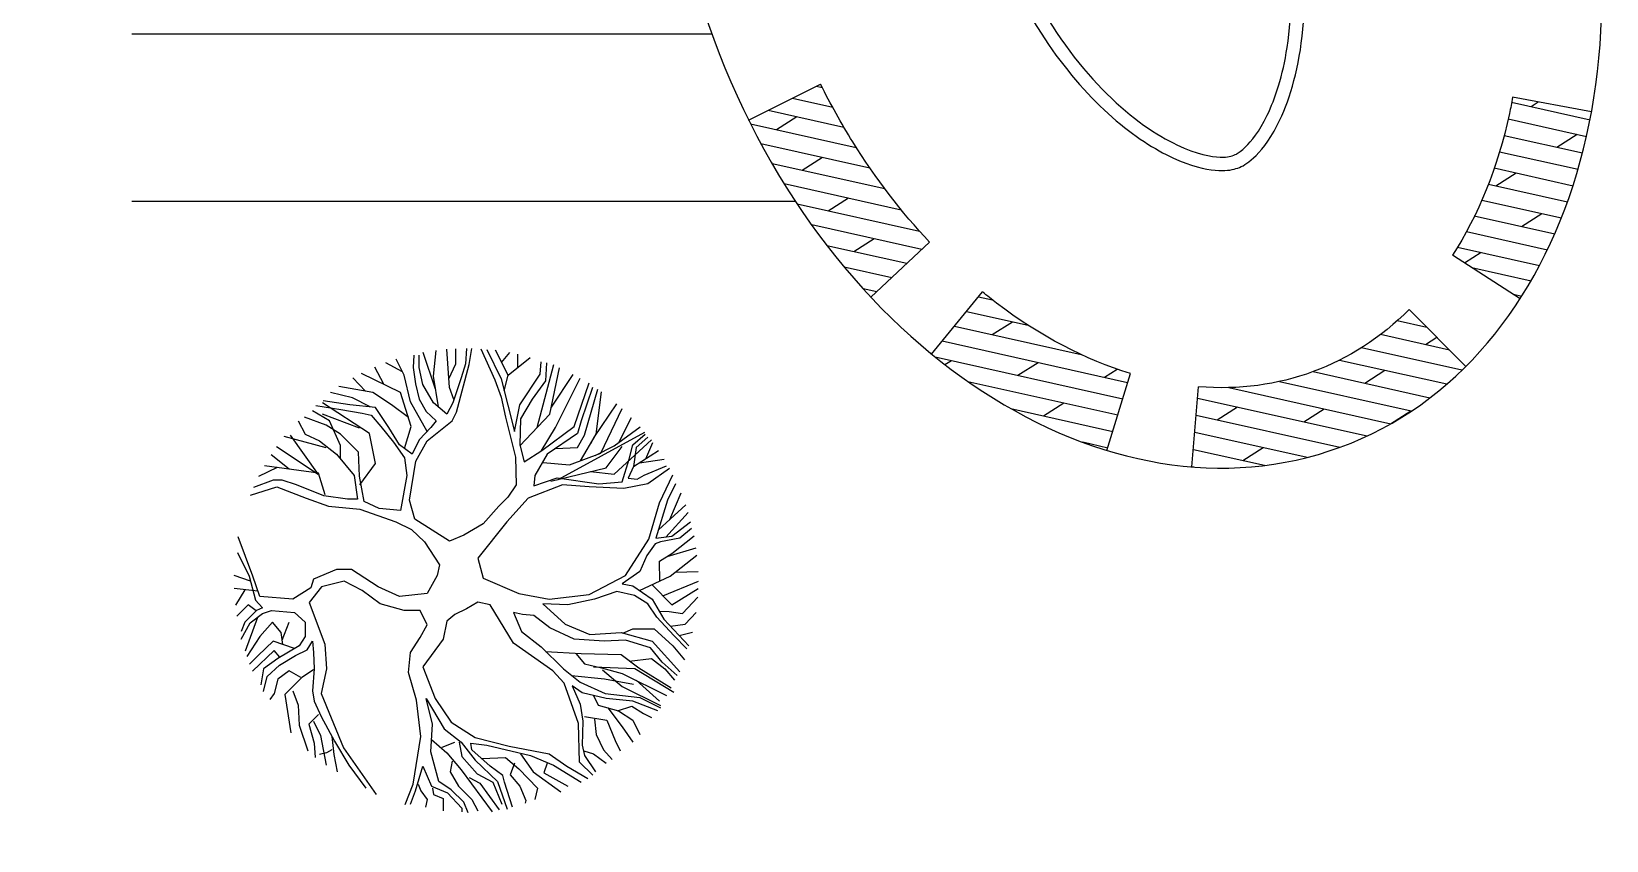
# Model space of a CAD drawing. Extents: x -93062 to 326984, y -142534 to 91021.
# Drawn here: x -56824.9 to -56384.1, y 83567.3 to 83793.7 of the extents above; entities that cross this region are included whole.
import ezdxf
from ezdxf.enums import TextEntityAlignment as Align

# ---------------------------------------------------------------- set-up
doc = ezdxf.new("R2010")
doc.units = 0
doc.header["$LTSCALE"] = 1000
doc.header["$MEASUREMENT"] = 0
doc.layers.get('0').update_dxf_attribs({"color": 8})
doc.styles.add('COMPLEX', font='COMPLEX')
doc.styles.add('hz', font='GEDITXT', dxfattribs={"width": 0.8, "bigfont": 'DXT'})
doc.styles.add('SIMPLEX', font='GEDITXT', dxfattribs={"height": 0.2, "bigfont": 'DXT'})
doc.styles.get("Standard").update_dxf_attribs({"font": 'gbenor.shx', "bigfont": 'gbcbig.shx'})

# ---------------------------------------------------------------- blocks, each defined once
blk = doc.blocks.new('A$C672165B9')
at = {"color": 251}
for p, q in [((3804.1, 18294.6), (4239.9, 18294.6)), ((4267.5, 18229.8), (4321.6, 18256.7)), ((4318.6, 18255.2), (4322.9, 18254.3)), ((4300.4, 18246.2), (4330.7, 18239.4)), ((4840.9, 18243.2), (4899.8, 18230)), ((4901, 18236.1), (4841.6, 18246.9)), ((4855.5, 18240), (4860.9, 18243.4)), ((4282.2, 18237.2), (4339.1, 18224.4)), ((4288.5, 18222.7), (4303.7, 18232.4)), ((4838.3, 18230.7), (4897.2, 18217.5)), ((4269, 18227), (4348.4, 18209.3)), ((4835.2, 18218.3), (4894.2, 18205.1)), ((4874.9, 18209.4), (4890.1, 18219.1)), ((4276.7, 18212.2), (4358.7, 18193.9)), ((4831.8, 18206), (4890.8, 18192.8)), ((4285.3, 18197.2), (4369.8, 18178.3)), ((4307.8, 18192.2), (4323.1, 18201.8)), ((4827.8, 18193.8), (4887.1, 18180.5)), ((4294.1, 18182.1), (4382.2, 18162.4)), ((4823.4, 18181.6), (4882.9, 18168.3)), ((4829.1, 18180.4), (4844.3, 18190.1)), ((3804.1, 18168.8), (4302.7, 18168.8)), ((4327.2, 18161.6), (4342.5, 18171.3)), ((4818.5, 18169.6), (4878.3, 18156.3)), ((4304.1, 18166.8), (4396, 18146.2)), ((4812.8, 18157.8), (4873.3, 18144.3)), ((4848.4, 18149.9), (4863.7, 18159.5)), ((4314.9, 18151.3), (4397.8, 18132.7)), ((4807, 18146), (4867.9, 18132.4)), ((4326.4, 18135.6), (4386.5, 18122.2)), ((4346.6, 18131.1), (4361.8, 18140.8)), ((4359.4, 18096.7), (4403.5, 18138.1)), ((4800.2, 18134.4), (4861.9, 18120.6)), ((4847.3, 18095.5), (4796.5, 18128.2)), ((4805.4, 18122.5), (4817.9, 18130.5)), ((4339.4, 18119.6), (4375.2, 18111.6)), ((4811, 18118.9), (4855.5, 18109)), ((4353.6, 18103.3), (4363.9, 18101)), ((4404.9, 18054), (4443.2, 18100.7)), ((4440.3, 18097), (4450.9, 18094.7)), ((4842.2, 18098.9), (4848.5, 18097.4)), ((4431.2, 18086), (4477.6, 18075.6)), ((4806.5, 18044.7), (4763.9, 18087.5)), ((4422.1, 18074.9), (4517.5, 18053.6)), ((4450.5, 18068.6), (4465.7, 18078.3)), ((4754.9, 18079.1), (4777.3, 18074.1)), ((4413, 18063.8), (4552.3, 18032.7)), ((4742.4, 18068.8), (4794.1, 18057.2)), ((4776.2, 18061.2), (4784.7, 18066.6)), ((4008.6, 18038.2), (4002.6, 18050.1)), ((4015.9, 18053.2), (4015.3, 18043.9)), ((4019.9, 18043.9), (4019.9, 18053.2)), ((4032.2, 18027.5), (4023, 18055.2)), ((4030.6, 18037.4), (4032.6, 18056.7)), ((4042.7, 18028.8), (4040.7, 18057.6)), ((4047.4, 18046.7), (4047.4, 18058)), ((4055.4, 18058.2), (4054.7, 18046.7)), ((4057.4, 18046), (4059.4, 18058.2)), ((4066.2, 18057.9), (4076.8, 18034.6)), ((4070.8, 18057.5), (4081.5, 18035.3)), ((4086.8, 18038.2), (4077.3, 18056.8)), ((4081.9, 18047.7), (4088, 18055.1)), ((4086.8, 18038.2), (4103.4, 18051.4)), ((4094.1, 18044), (4094, 18053.9)), ((4407.6, 18052), (4548.6, 18020.4)), ((4728.1, 18058.9), (4803.6, 18042)), ((4005.9, 18025.2), (3976.5, 18039.4)), ((3993.3, 18031.3), (3986.7, 18044.2)), ((4007.3, 18040.7), (3994.9, 18047.4)), ((4013.3, 18018.1), (4008.6, 18038.2)), ((4015.3, 18043.9), (4017.3, 18031.7)), ((4022.6, 18031), (4019.9, 18043.9)), ((4042.2, 18035.3), (4047.4, 18046.7)), ((4048, 18010.2), (4057.4, 18046)), ((4054.7, 18046.7), (4051.4, 18036)), ((4083.7, 18026.4), (4086.8, 18038.2)), ((4095.5, 18015.9), (4110.9, 18038.9)), ((4108.7, 17998.7), (4121.2, 18046)), ((4110.9, 18038.9), (4111.6, 18048.2)), ((4115.6, 18047.5), (4114.9, 18033.8)), ((4118.2, 18008.8), (4125.4, 18043.5)), ((4119.3, 18014), (4135.6, 18038.6)), ((4415, 18046.1), (4419.9, 18049.2)), ((4469.8, 18038.1), (4485.1, 18047.7)), ((4535, 18036.6), (4544.5, 18042.6)), ((4536.8, 17981.6), (4554.4, 18039.4)), ((4691.7, 18040.8), (4779.5, 18021.2)), ((4711.5, 18049.5), (4792.1, 18031.5)), ((4730.5, 18032.2), (4745.7, 18041.9)), ((3985.2, 18025.2), (3959.6, 18029.6)), ((3979.7, 18026.2), (3970.1, 18036)), ((4017.3, 18031.7), (4019.9, 18020.2)), ((4030.6, 18017.4), (4022.6, 18031)), ((4034.4, 18014.2), (4030.6, 18037.4)), ((4046.1, 18019.8), (4042.7, 18028.8)), ((4051.4, 18036), (4045.3, 18017.4)), ((4076.8, 18034.6), (4081.5, 18021.7)), ((4081.5, 18035.3), (4091.5, 17995.9)), ((4114.9, 18033.8), (4104.9, 18020.2)), ((4122.3, 17998.7), (4140.9, 18035.8)), ((4136.3, 17999.5), (4147.7, 18032.4)), ((4150.3, 18028.8), (4141.6, 18003.8)), ((4144.3, 17993), (4154.2, 18027.5)), ((4432.2, 18033.4), (4544.9, 18008.2)), ((4600.7, 17969.2), (4605.6, 18029.4)), ((4628.3, 18028.8), (4750.1, 18001.6)), ((4666.4, 18033.4), (4765.3, 18011.3)), ((3942.4, 18015.2), (3961.1, 18012.4)), ((3982.5, 17994.4), (3947.4, 18017.3)), ((3967.8, 18015.9), (3947.7, 18018.8)), ((3969.8, 18021), (3953.2, 18025.2)), ((3987.2, 18013.8), (3967.8, 18015.9)), ((3983.2, 18014.2), (3969.8, 18021)), ((3999.2, 18015.9), (3985.2, 18025.2)), ((4011.8, 18006.2), (3999.2, 18015.9)), ((4013.9, 17999.5), (4005.9, 18025.2)), ((4026, 17995.9), (4013.3, 18018.1)), ((4019.9, 18020.2), (4025.3, 18010.9)), ((4040.7, 18008.8), (4030.6, 18017.4)), ((4045.3, 18017.4), (4040.7, 18008.8)), ((4081.5, 18021.7), (4084.8, 18006.6)), ((4091.5, 17995.9), (4095.5, 18015.9)), ((4104.9, 18020.2), (4096.2, 18005.2)), ((4151.3, 17990.9), (4168.4, 18016.6)), ((4153, 17993.7), (4156.9, 18025.6)), ((4489.2, 18007.5), (4504.5, 18017.2)), ((4604.9, 18020.9), (4732.3, 17992.5)), ((4619.5, 18004.6), (4634.8, 18014.3)), ((3929, 18003.8), (3934.3, 17993.7)), ((3950, 18000.5), (3933.7, 18006.6)), ((3952.5, 18003.9), (3939.8, 18011.4)), ((3975, 17998.3), (3947.4, 18008.9)), ((3960.9, 17985.3), (3952.5, 18003.9)), ((3961.1, 18012.4), (3977.1, 18009.5)), ((3977.1, 18009.5), (3983.8, 18008.1)), ((3983.8, 18008.1), (3991.2, 17999.5)), ((3997.2, 17998.7), (3987.2, 18013.8)), ((4025.3, 18010.9), (4032.6, 18003.8)), ((4026, 17988.7), (4044.7, 18003.8)), ((4032.6, 18003.8), (4028.6, 17998.7)), ((4044.7, 18003.8), (4048, 18010.2)), ((4084.8, 18006.6), (4092.2, 17976.5)), ((4096.2, 18005.2), (4095.5, 17985.8)), ((4095.7, 17985), (4118.2, 18008.8)), ((4141.6, 18003.8), (4139, 17994.4)), ((4156.4, 17979.4), (4172.4, 18013.1)), ((4170.3, 17988), (4179.5, 18006.3)), ((4464.5, 18013), (4541.1, 17995.9)), ((4603.9, 18008.1), (4711.9, 17983.9)), ((4684.7, 18003.1), (4699.9, 18012.8)), ((4749.8, 18001.6), (4765.1, 18011.3)), ((3950, 17983.6), (3918.4, 17991.9)), ((3923, 17992.9), (3944.1, 17963.4)), ((3934.3, 17993.7), (3945, 17988.7)), ((3960.9, 17993.7), (3950, 18000.5)), ((3974.4, 17980.3), (3960.9, 17993.7)), ((3987.1, 17971.8), (3982.5, 17994.4)), ((3991.2, 17999.5), (4000.6, 17987.8)), ((4005.2, 17985.8), (3997.2, 17998.7)), ((4008.8, 17983.1), (4013.9, 17999.5)), ((4028.6, 17998.7), (4019.9, 17989.4)), ((4111.6, 17981.1), (4122.3, 17998.7)), ((4112.2, 17981.5), (4136.3, 17999.5)), ((4139, 17994.4), (4116.2, 17978.7)), ((4124.3, 17959.8), (4189.5, 17995.4)), ((4139, 17983.7), (4144.3, 17993)), ((4141.2, 17973.8), (4153, 17993.7)), ((4148.9, 17986.7), (4151.3, 17990.9)), ((4166.4, 17985.1), (4185.9, 17999.4)), ((4180.4, 17985.8), (4189.8, 17993.7)), ((4191.8, 17991.6), (4183.1, 17983.7)), ((4602.8, 17995.2), (4687.2, 17976.4)), ((3944.1, 17963.4), (3912.7, 17984.3)), ((3945, 17988.7), (3957.7, 17978.7)), ((3957.7, 17978.7), (3971.1, 17962.6)), ((3960.9, 17975.2), (3960.9, 17985.3)), ((3975.1, 17962.2), (3974.4, 17980.3)), ((4000.6, 17987.8), (4009, 17976)), ((4014.6, 17978.7), (4005.2, 17985.8)), ((4019.9, 17989.4), (4014.6, 17978.7)), ((4017.4, 17973.5), (4026, 17988.7)), ((4095.5, 17985.8), (4098.9, 17973)), ((4098.9, 17973), (4112.2, 17981.5)), ((4116.2, 17978.7), (4106.8, 17962.6)), ((4122.4, 17983), (4139, 17983.7)), ((4133, 17970.8), (4156.4, 17979.4)), ((4152.1, 17977.8), (4166.4, 17985.1)), ((4160.4, 17968.6), (4172.4, 17984.4)), ((4166.4, 17963.6), (4194.6, 17989.5)), ((4177.8, 17975.1), (4180.4, 17985.8)), ((4183.1, 17983.7), (4181.1, 17969.4)), ((4181.1, 17969.4), (4199.8, 17981.5)), ((4190.2, 17975.3), (4195.5, 17987.6)), ((4518.6, 17987.9), (4537.4, 17983.6)), ((4523, 17986.2), (4523.8, 17986.7)), ((4601.8, 17982.3), (4655.2, 17970.4)), ((4638.9, 17974.1), (4654.1, 17983.8)), ((3913.2, 17968.7), (3899.3, 17961.9)), ((3944.4, 17964.4), (3903.7, 17970.1)), ((3922.3, 17967.4), (3908.7, 17978.3)), ((3975.4, 17955.8), (3987.1, 17971.8)), ((4009, 17976), (4010.7, 17962.6)), ((4012.6, 17944.3), (4017.4, 17973.5)), ((4092.2, 17976.5), (4092.8, 17955.7)), ((4113, 17972.5), (4133, 17970.8)), ((4118.9, 17958.5), (4160.4, 17968.6)), ((4172.4, 17957.9), (4177.8, 17975.1)), ((4181.1, 17969.4), (4177.1, 17960.8)), ((4185.5, 17972.2), (4204.1, 17974.9)), ((4189.1, 17962.9), (4205.8, 17970.1)), ((4208.1, 17968), (4191.8, 17956.5)), ((4600.8, 17969.5), (4602.1, 17969.2)), ((3910.3, 17959.3), (3895.5, 17953.6)), ((3916.9, 17959.3), (3910.3, 17959.3)), ((3927.7, 17955.7), (3916.9, 17959.3)), ((3948.3, 17947.4), (3927.7, 17955.7)), ((3949.4, 17948.1), (3944.4, 17964.4)), ((3971.1, 17962.6), (3973.6, 17944.9)), ((3978.6, 17943.2), (3975.1, 17962.2)), ((4010.7, 17962.6), (4005.9, 17936.4)), ((4092.8, 17955.7), (4086.6, 17946.5)), ((4127.6, 17955.7), (4101.8, 17945.7)), ((4106.8, 17962.6), (4106, 17955)), ((4106, 17955), (4123.7, 17960.9)), ((4123.7, 17960.9), (4155, 17956.5)), ((4147.7, 17954.3), (4127.6, 17955.7)), ((4148.7, 17965.8), (4166.4, 17963.6)), ((4155, 17956.5), (4172.4, 17957.9)), ((4191.8, 17956.5), (4173.8, 17952.9)), ((4177.1, 17960.8), (4183.8, 17960)), ((4183.8, 17960), (4189.1, 17962.9)), ((4200.5, 17942.1), (4210.6, 17963.3)), ((4212.5, 17956.5), (4206.5, 17944.3)), ((3893.1, 17948), (3912.9, 17954.3)), ((3912.9, 17954.3), (3935, 17945.7)), ((3935, 17945.7), (3951.7, 17939.8)), ((3966, 17944.9), (3948.3, 17947.4)), ((3973.6, 17944.9), (3966, 17944.9)), ((3989.8, 17937.8), (3978.6, 17943.2)), ((4016.6, 17929.9), (4012.6, 17944.3)), ((4086.6, 17946.5), (4079.9, 17939.8)), ((4101.8, 17945.7), (4085.8, 17928)), ((4173.8, 17952.9), (4147.7, 17954.3)), ((4206.5, 17944.3), (4197.8, 17915.6)), ((4208.2, 17929.6), (4216.9, 17949.6)), ((3951.7, 17939.8), (3975.3, 17937.3)), ((3975.3, 17937.3), (4002.3, 17928)), ((4005.9, 17936.4), (3989.8, 17937.8)), ((4079.9, 17939.8), (4068.1, 17926.4)), ((4192.5, 17914.9), (4200.5, 17942.1)), ((4205.3, 17916.5), (4222.1, 17934.8)), ((4208.5, 17929.9), (4220.3, 17940.6)), ((4002.3, 17928), (4014.1, 17922.1)), ((4014.1, 17922.1), (4024, 17912.8)), ((4042.7, 17913.5), (4016.6, 17929.9)), ((4068.1, 17926.4), (4053.4, 17917.8)), ((4085.8, 17928), (4064.1, 17900.6)), ((4199.7, 17922), (4208.5, 17929.9)), ((4209.9, 17917.1), (4223.9, 17927.8)), ((4224.6, 17922.8), (4215.9, 17915.6)), ((3894.9, 17887), (3884, 17916.6)), ((4024, 17912.8), (4035.3, 17895.6)), ((4053.4, 17917.8), (4042.7, 17913.5)), ((4175.1, 17887.7), (4192.5, 17914.9)), ((4197.2, 17911.3), (4191.1, 17902.7)), ((4201.2, 17912.8), (4197.2, 17911.3)), ((4197.8, 17915.6), (4209.9, 17917.1)), ((4215.9, 17915.6), (4201.2, 17912.8)), ((4206.2, 17901.9), (4228, 17908.4)), ((4209.9, 17904.2), (4226.5, 17917.4)), ((3883.5, 17904.9), (3892.2, 17887)), ((4064.1, 17900.6), (4068.1, 17885.5)), ((4191.1, 17902.7), (4185.8, 17890.5)), ((4200.5, 17898.4), (4209.9, 17904.2)), ((4200.8, 17883.4), (4200.5, 17898.4)), ((4208.5, 17887), (4228.7, 17902.8)), ((3893.2, 17883.3), (3880.9, 17887.7)), ((3892.2, 17887), (3896.9, 17869.1)), ((3900.2, 17871.9), (3894.9, 17887)), ((3940.4, 17884.8), (3938.4, 17878.4)), ((3957.7, 17892), (3940.4, 17884.8)), ((3969.1, 17892), (3957.7, 17892)), ((3989.2, 17879.1), (3969.1, 17892)), ((4033.5, 17887.5), (4026, 17874.1)), ((4035.3, 17895.6), (4033.5, 17887.5)), ((4068.1, 17885.5), (4094.8, 17874.1)), ((4147.7, 17873.3), (4175.1, 17887.7)), ((4185.8, 17890.5), (4172.4, 17881.2)), ((4185.4, 17876.4), (4208.5, 17887)), ((4212.5, 17890.1), (4229.7, 17890.5)), ((3898.8, 17875.9), (3881, 17877.7)), ((3888.9, 17876.9), (3881.8, 17865.4)), ((3938.4, 17878.4), (3925, 17869.8)), ((3946.6, 17879.1), (3937.3, 17867.3)), ((3963.5, 17883.3), (3946.6, 17879.1)), ((3977.1, 17876.2), (3963.5, 17883.3)), ((3990.5, 17866.2), (3977.1, 17876.2)), ((4005.2, 17871.9), (3989.2, 17879.1)), ((4026, 17874.1), (4005.2, 17871.9)), ((4026, 17874.1), (4026, 17874.1)), ((4094.8, 17874.1), (4117.6, 17869.8)), ((4117.6, 17869.8), (4147.7, 17873.3)), ((4168.4, 17875.5), (4151.7, 17869.8)), ((4181.8, 17872.6), (4168.4, 17875.5)), ((4172.4, 17881.2), (4180.4, 17879.8)), ((4180.4, 17879.8), (4195.1, 17869.8)), ((4191.8, 17866.2), (4181.8, 17872.6)), ((4194.7, 17880.7), (4209.9, 17865.5)), ((4203, 17872.4), (4229.8, 17883.4)), ((4209.9, 17865.5), (4229.7, 17877.7)), ((3891.5, 17865.5), (3882.9, 17857.1)), ((3897.6, 17861.2), (3888.9, 17852.6)), ((3897.5, 17861.1), (3891.5, 17865.5)), ((3896.9, 17869.1), (3902.2, 17863.3)), ((3902.2, 17863.3), (3897.6, 17861.2)), ((3925, 17869.8), (3900.2, 17871.9)), ((3902.2, 17859), (3908.9, 17861.2)), ((3908.9, 17861.2), (3926.3, 17859.7)), ((3937.3, 17867.3), (3949.1, 17836.1)), ((4008.6, 17861.2), (3990.5, 17866.2)), ((4020.6, 17861.2), (4008.6, 17861.2)), ((4026, 17850.4), (4020.6, 17861.2)), ((4055.4, 17862.6), (4046.7, 17858.3)), ((4064.1, 17867.6), (4055.4, 17862.6)), ((4073.4, 17865.5), (4064.1, 17867.6)), ((4090.8, 17836.8), (4073.4, 17865.5)), ((4131.6, 17865.5), (4112.9, 17866.2)), ((4112.9, 17866.2), (4129.6, 17851.1)), ((4151.7, 17869.8), (4131.6, 17865.5)), ((4198.5, 17856.2), (4191.8, 17866.2)), ((4195.1, 17869.8), (4203.8, 17854.7)), ((4200.4, 17860.7), (4207.9, 17860.5)), ((4207.9, 17860.5), (4217.9, 17859)), ((4217.9, 17859), (4229.3, 17871.2)), ((3888.9, 17852.6), (3886.2, 17845.4)), ((3886.2, 17839.7), (3892.9, 17851.9)), ((3898.4, 17856.1), (3889.1, 17830.7)), ((3892.9, 17851.9), (3902.2, 17859)), ((3909.6, 17852.6), (3900.2, 17841.8)), ((3916.3, 17844.7), (3909.6, 17852.6)), ((3917, 17839.1), (3922.3, 17852.6)), ((3926.3, 17859.7), (3934.3, 17852.6)), ((3934.3, 17852.6), (3934.3, 17841.8)), ((4020.6, 17841.1), (4026, 17850.4)), ((4040.7, 17853.3), (4038, 17839.7)), ((4046.7, 17858.3), (4040.7, 17853.3)), ((4097.5, 17858.3), (4090.8, 17859.7)), ((4090.8, 17859.7), (4096.8, 17845.4)), ((4106.2, 17857.6), (4097.5, 17858.3)), ((4118.2, 17848.3), (4106.2, 17857.6)), ((4129.6, 17851.1), (4148.3, 17843.3)), ((4211.2, 17842.5), (4198.5, 17856.2)), ((4203.8, 17854.7), (4222.6, 17834.7)), ((4208.8, 17849.4), (4219.9, 17851.1)), ((4219.9, 17851.1), (4228.1, 17859.8)), ((3900.2, 17841.8), (3890.5, 17826.6)), ((3910.3, 17838.2), (3898.9, 17827.5)), ((3926.2, 17832.7), (3910.3, 17838.2)), ((3917.5, 17835.7), (3916.3, 17844.7)), ((3934.3, 17841.8), (3929.7, 17834.7)), ((3935.7, 17831.8), (3939.7, 17838.2)), ((3939.7, 17838.2), (3940.4, 17829.6)), ((4013.3, 17829.6), (4020.6, 17841.1)), ((4038, 17839.7), (4022.6, 17818.9)), ((4120.3, 17815.9), (4090.8, 17836.8)), ((4096.8, 17845.4), (4111.6, 17833.9)), ((4136.3, 17839.7), (4118.2, 17848.3)), ((4159, 17838.2), (4136.3, 17839.7)), ((4148.3, 17843.3), (4171.7, 17844.7)), ((4175.1, 17839), (4159, 17838.2)), ((4171.7, 17844.7), (4195.1, 17838.2)), ((4173, 17844.3), (4180.4, 17847.6)), ((4193.8, 17833.2), (4175.1, 17839)), ((4180.4, 17847.6), (4196.5, 17847.6)), ((4195.1, 17838.2), (4215.9, 17815.3)), ((4196.5, 17847.6), (4210.5, 17834.7)), ((4221.2, 17832.5), (4211.2, 17842.5)), ((4215.2, 17842.6), (4225.4, 17844.9)), ((3898.9, 17827.5), (3892.5, 17820.9)), ((3910.9, 17831.1), (3894.6, 17815.8)), ((3913.6, 17825.3), (3902.9, 17817.5)), ((3915.2, 17826.3), (3910.9, 17831.1)), ((3929.7, 17834.7), (3913.6, 17825.3)), ((3914.9, 17820.3), (3927, 17827.5)), ((3927, 17827.5), (3935.7, 17831.8)), ((3940.4, 17829.6), (3941, 17817.5)), ((3949.1, 17836.1), (3950.4, 17817.5)), ((4011.9, 17814.6), (4013.3, 17829.6)), ((4111.6, 17833.9), (4128.3, 17817.5)), ((4114.9, 17830.4), (4141.6, 17828.9)), ((4137.6, 17828.9), (4144.3, 17821.1)), ((4141.6, 17828.9), (4171.7, 17828.2)), ((4171.7, 17828.2), (4185.1, 17818.2)), ((4177.8, 17823.2), (4194.5, 17825.3)), ((4202.5, 17822.5), (4193.8, 17833.2)), ((4194.5, 17825.3), (4204.5, 17817.5)), ((4210.5, 17834.7), (4219.3, 17824.1)), ((3902.9, 17817.5), (3900.9, 17805.3)), ((3905.6, 17811.7), (3914.9, 17820.3)), ((3922.3, 17816), (3913.6, 17809.6)), ((3931, 17811), (3922.3, 17816)), ((3940.4, 17816.7), (3931.7, 17811)), ((3941, 17817.5), (3939.7, 17801)), ((3950.4, 17817.5), (3946.4, 17798.8)), ((4017.9, 17793.8), (4011.9, 17814.6)), ((4022.6, 17818.9), (4032, 17795.2)), ((4128.8, 17806.6), (4120.3, 17815.9)), ((4128.3, 17817.5), (4141, 17807.4)), ((4144.3, 17821.1), (4157, 17818.2)), ((4151, 17818.9), (4181.9, 17817.6)), ((4157, 17818.2), (4172.4, 17813.9)), ((4157.7, 17816.7), (4172.6, 17804.1)), ((4172.4, 17813.9), (4205.8, 17797.4)), ((4181.9, 17817.6), (4211.4, 17799.9)), ((4185.1, 17818.2), (4209.2, 17803.1)), ((4213.9, 17812.5), (4202.5, 17822.5)), ((4204.5, 17817.5), (4211.9, 17808.9)), ((3902.9, 17800.3), (3905.6, 17811.7)), ((3913.6, 17809.6), (3910.9, 17798.8)), ((3931.7, 17811), (3919, 17798.1)), ((4139.7, 17776.3), (4128.8, 17806.6)), ((4134.3, 17812.5), (4159.1, 17810)), ((4142.3, 17799.5), (4135, 17804.6)), ((4135, 17804.6), (4141, 17791)), ((4141, 17807.4), (4159.7, 17798.8)), ((4159.1, 17810), (4181.1, 17805.8)), ((4172.6, 17804.1), (4201.3, 17789.8)), ((4183.1, 17808.9), (4200.5, 17793.1)), ((3910.9, 17798.8), (3907.6, 17794.5)), ((3919, 17798.1), (3923.6, 17769.4)), ((3925, 17801), (3929, 17790.2)), ((3929, 17790.2), (3929.7, 17775.2)), ((3939.7, 17801), (3941, 17793.1)), ((3941, 17793.1), (3946.4, 17781.6)), ((3946.4, 17798.8), (3963.1, 17758)), ((4021.3, 17766.6), (4017.9, 17793.8)), ((4030, 17775.9), (4025.3, 17795.2)), ((4025.3, 17795.2), (4038.7, 17772.3)), ((4032, 17795.2), (4044, 17777.3)), ((4141, 17791), (4143, 17778)), ((4160.4, 17795.2), (4142.3, 17799.5)), ((4151, 17797.4), (4154.4, 17790.2)), ((4154.4, 17790.2), (4169.7, 17785.9)), ((4159.7, 17798.8), (4185.8, 17796)), ((4180.4, 17793.1), (4160.4, 17795.2)), ((4169.1, 17785.9), (4179.8, 17789.5)), ((4179.8, 17789.5), (4188.5, 17783.8)), ((4199.2, 17785.9), (4180.4, 17793.1)), ((4185.8, 17796), (4201.2, 17788.1)), ((3944.4, 17783.1), (3937, 17775.9)), ((3940.4, 17778), (3945.7, 17767.3)), ((3946.4, 17781.6), (3956.4, 17763)), ((4143, 17778), (4142.3, 17760.1)), ((4144.3, 17781.6), (4161, 17778.8)), ((4151.7, 17779.5), (4153, 17768)), ((4161, 17778.8), (4167.1, 17763.7)), ((4161.7, 17788.1), (4172.4, 17773.8)), ((4169.7, 17785.9), (4180.4, 17778.8)), ((4180.4, 17778.8), (4185.8, 17768)), ((4188.5, 17783.8), (4194.5, 17780.9)), ((3929.7, 17775.2), (3936.3, 17755.8)), ((3937, 17775.9), (3941, 17761.6)), ((3945.7, 17767.3), (3950, 17745.1)), ((3954.4, 17766.6), (3955.7, 17753)), ((4015.3, 17730.8), (4021.3, 17766.6)), ((4028.6, 17755.1), (4030, 17775.9)), ((4038.7, 17772.3), (4051.4, 17762.3)), ((4044, 17777.3), (4062.1, 17765.9)), ((4062.1, 17765.9), (4087.5, 17759.4)), ((4140.3, 17747.2), (4139.7, 17776.3)), ((4153, 17768), (4158.4, 17756.6)), ((4172.4, 17773.8), (4180.4, 17762.3)), ((3941, 17761.6), (3941.7, 17750.8)), ((3950.4, 17754.4), (3945, 17753)), ((3954.4, 17756.6), (3950.4, 17754.4)), ((3956.4, 17763), (3967.1, 17745.1)), ((3963.1, 17758), (3987.6, 17722.9)), ((4034.7, 17732.9), (4028.6, 17755.1)), ((4029.3, 17764.4), (4040.7, 17754.4)), ((4037.3, 17758.7), (4046.7, 17762.3)), ((4040.7, 17754.4), (4051.4, 17741.5)), ((4050, 17762.3), (4052, 17751.5)), ((4051.4, 17762.3), (4062.1, 17748.7)), ((4059.4, 17756.6), (4058.7, 17761.6)), ((4058.7, 17761.6), (4070.8, 17760.1)), ((4073.4, 17744.4), (4059.4, 17756.6)), ((4070.8, 17760.1), (4103.5, 17752.3)), ((4087.5, 17759.4), (4117.6, 17753.7)), ((4142.3, 17760.1), (4144.3, 17752.3)), ((4143.7, 17755.8), (4151, 17753.7)), ((4158.4, 17756.6), (4165, 17749.4)), ((4167.1, 17763.7), (4171.1, 17755.8)), ((3955.7, 17753), (3958.4, 17740.1)), ((3967.1, 17745.1), (3979.8, 17727.9)), ((4017.3, 17725.8), (4022.6, 17744.4)), ((4022.6, 17744.4), (4029.3, 17729.3)), ((4044.7, 17748), (4043.3, 17740.1)), ((4052, 17751.5), (4063.4, 17738.6)), ((4062.1, 17748.7), (4078.8, 17732.9)), ((4067.4, 17750.1), (4084.8, 17750.8)), ((4082.8, 17737.2), (4073.4, 17744.4)), ((4084.8, 17750.8), (4094.8, 17742.2)), ((4091.5, 17746.5), (4088.2, 17737.9)), ((4094.8, 17742.2), (4108.9, 17727.9)), ((4096.2, 17753.7), (4105.5, 17740.1)), ((4103.5, 17752.3), (4120.9, 17745.1)), ((4116.2, 17746.5), (4113.6, 17739.4)), ((4117.6, 17753.7), (4130.9, 17744.4)), ((4120.9, 17745.1), (4141.6, 17732.2)), ((4130.9, 17744.4), (4146.7, 17735.1)), ((4150.4, 17737.5), (4140.3, 17747.2)), ((4144.3, 17752.3), (4152.4, 17740.1)), ((4151, 17753.7), (4160.4, 17746.5)), ((4009.4, 17715.4), (4015.3, 17730.8)), ((4019.3, 17730.8), (4021.3, 17725.8)), ((4044, 17726.5), (4034.7, 17732.9)), ((4043.3, 17740.1), (4049.4, 17729.3)), ((4051.4, 17741.5), (4074.8, 17710)), ((4057.4, 17735.8), (4065.4, 17731.5)), ((4063.4, 17738.6), (4075.4, 17732.2)), ((4065.4, 17731.5), (4080.1, 17711.4)), ((4075.4, 17732.2), (4082.1, 17715.7)), ((4078.8, 17732.9), (4086.1, 17712.1)), ((4084.1, 17732.2), (4082.8, 17737.2)), ((4090.1, 17713.6), (4084.1, 17732.2)), ((4088.2, 17737.9), (4095.5, 17729.3)), ((4105.5, 17740.1), (4126.3, 17725)), ((4113.6, 17739.4), (4131.6, 17729.3)), ((4013.3, 17715.7), (4017.3, 17725.8)), ((4021.3, 17725.8), (4026, 17719.3)), ((4026, 17719.3), (4024.6, 17713.6)), ((4029.3, 17729.3), (4041.3, 17724.3)), ((4030, 17727.9), (4030.6, 17722.9)), ((4030.6, 17722.9), (4038, 17720)), ((4038, 17720), (4038, 17710.7)), ((4041.3, 17724.3), (4052, 17712.8)), ((4053.4, 17717.2), (4044, 17726.5)), ((4049.4, 17729.3), (4059.4, 17719.3)), ((4059.4, 17719.3), (4064.1, 17710.7)), ((4095.5, 17729.3), (4100.2, 17718.6)), ((4100.2, 17718.6), (4099.5, 17716.4)), ((4108.9, 17727.9), (4106.9, 17719.3)), ((4052, 17712.8), (4052, 17710)), ((4056.7, 17709.3), (4053.4, 17717.2))]:
    blk.add_line(p, q, dxfattribs=at)
at = {"color": 251, "ltscale": 5}
blk.add_arc((11855.3, 24278.2), 7862.5, 192.57812, 262.83378, dxfattribs=at)
at = {"color": 251}
blk.add_arc((4684.7, 17912.7), 1132.2, 180, 270, dxfattribs=at)
at = {"color": 251, "extrusion": (0, 0, -1)}
blk.add_ellipse((4557, 18406.5), major_axis=(155.1, -422.5), ratio=0.747147, start_param=-1.570796, end_param=4.712389, dxfattribs=at)
at = {"color": 251}
for points, knots in [([(4662.9, 18445.3), (4671.4, 18422), (4677.6, 18397.8), (4686.4, 18341), (4686.2, 18309.1), (4678.1, 18256.1), (4670.2, 18235.2), (4656, 18210.3), (4649.8, 18203.7), (4640.5, 18195.9), (4637.3, 18194.4), (4630.1, 18192.2), (4625.7, 18191.4), (4610.6, 18192.8), (4599.8, 18195.2), (4573, 18207.6), (4557.1, 18217.6), (4524.4, 18246.3), (4507.8, 18264.9), (4477.8, 18308.5), (4464.4, 18333.6), (4440.4, 18394.9), (4432.1, 18432.2), (4427.2, 18501), (4430.7, 18532.3), (4442.9, 18575.6), (4450.2, 18590.1), (4463.5, 18609), (4469.1, 18613.7), (4477.5, 18619), (4480.4, 18620), (4490.4, 18621.4), (4497.9, 18621.4), (4520.6, 18615.2), (4535.7, 18608.7), (4569.2, 18585.8), (4587.4, 18569.3), (4621.7, 18527.7), (4637.6, 18502.6), (4655, 18465.5), (4659.1, 18455.5), (4662.9, 18445.3)], [-1.570796, -1.570796, -1.570796, -1.570796, -1.30769, -1.30769, -0.934595, -0.934595, -0.561501, -0.561501, -0.261015, -0.261015, 0.039471, 0.039471, 0.339956, 0.339956, 0.640442, 0.640442, 0.940928, 0.940928, 1.241413, 1.241413, 1.541899, 1.541899, 1.940173, 1.940173, 2.338448, 2.338448, 2.661178, 2.661178, 2.983908, 2.983908, 3.306638, 3.306638, 3.629368, 3.629368, 3.952099, 3.952099, 4.274829, 4.274829, 4.597559, 4.597559, 4.712389, 4.712389, 4.712389, 4.712389]), ([(4653.4, 18441.8), (4661.6, 18419.4), (4667.6, 18396.2), (4676.3, 18341.1), (4676.1, 18309.9), (4669, 18263.2), (4663.2, 18245.8), (4651.3, 18221.1), (4645.3, 18213.8), (4637.9, 18206.7), (4635.7, 18205.1), (4632.7, 18203.6), (4631.4, 18203.1), (4628.4, 18202.3), (4626.7, 18202), (4618.7, 18201.8), (4608.9, 18202.8), (4580.7, 18214.6), (4562.4, 18225.7), (4524.9, 18260), (4505.8, 18283.2), (4473.3, 18337.5), (4460, 18368.6), (4442.7, 18431.6), (4438.6, 18463.4), (4439.3, 18520.1), (4443.9, 18545), (4456.5, 18581.7), (4464.3, 18593.7), (4474.6, 18605.3), (4477.9, 18607.5), (4481.9, 18609.7), (4482.8, 18610), (4486.4, 18610.7), (4489, 18611.1), (4496.2, 18610.8), (4501.1, 18610.2), (4513.8, 18606.6), (4521.7, 18603.5), (4547.3, 18589.9), (4567.7, 18574.6), (4607, 18531.5), (4625.8, 18503.7), (4645.2, 18462.7), (4649.5, 18452.4), (4653.4, 18441.8)], [-1.570796, -1.570796, -1.570796, -1.570796, -1.310789, -1.310789, -0.93573, -0.93573, -0.62438, -0.62438, -0.31712, -0.31712, -0.104802, -0.104802, 0.071438, 0.071438, 0.247677, 0.247677, 0.606197, 0.606197, 0.964716, 0.964716, 1.323236, 1.323236, 1.681756, 1.681756, 2.040275, 2.040275, 2.398795, 2.398795, 2.757314, 2.757314, 3.041489, 3.041489, 3.240417, 3.240417, 3.439346, 3.439346, 3.638274, 3.638274, 3.837203, 3.837203, 4.213789, 4.213789, 4.590375, 4.590375, 4.712389, 4.712389, 4.712389, 4.712389]), ([(4403.5, 18138.1), (4382.4, 18160.5), (4362.9, 18185.8), (4337.1, 18227.3), (4329, 18241.8), (4321.6, 18256.7)], [7.3364241, 7.3364241, 7.3364241, 7.3364241, 7.5824847, 7.5824847, 7.7067047, 7.7067047, 7.7067047, 7.7067047]), ([(4841.6, 18246.9), (4840.9, 18242.8), (4840.1, 18238.8), (4830.5, 18194.1), (4815.7, 18158), (4796.5, 18128.2)], [5.3793884, 5.3793884, 5.3793884, 5.3793884, 5.4145535, 5.4145535, 5.76913, 5.76913, 5.76913, 5.76913]), ([(4554.4, 18039.4), (4520.8, 18049.6), (4486.5, 18067.4), (4450.3, 18095), (4446.7, 18097.8), (4443.2, 18100.7)], [6.7974413, 6.7974413, 6.7974413, 6.7974413, 7.1488985, 7.1488985, 7.1871481, 7.1871481, 7.1871481, 7.1871481]), ([(4763.9, 18087.5), (4742.5, 18066.1), (4718.1, 18050.5), (4665, 18030.9), (4636.1, 18026.9), (4605.6, 18029.4)], [5.9513833, 5.9513833, 5.9513833, 5.9513833, 6.281726, 6.281726, 6.6152194, 6.6152194, 6.6152194, 6.6152194])]:
    blk.add_open_spline(points, degree=3, knots=knots, dxfattribs=at)
at = {"color": 251, "style": 'SIMPLEX', "width": 0.8}
for height, p in [(75.5, (5032.8, 24516.1)), (75.5, (4692.1, 24249.2)), (251.6, (24745.2, 6386.7))]:
    blk.add_attdef('JZW', text='', height=height, rotation=360, dxfattribs=at).set_placement(p, align=Align.MIDDLE)
at = {"color": 251, "style": 'COMPLEX', "width": 1.041667}
for height, p, p2 in [(135.3, (18779.9, 24022.5), (18900.7, 24022.5)), (112.7, (24159.1, 23918), (24259.7, 23918)), (112.7, (19107.7, 22514.6), (19208.3, 22514.6)), (112.7, (19107.7, 21130.8), (19208.3, 21130.8)), (112.7, (19107.7, 19910.6), (19208.3, 19910.6)), (112.7, (19107.7, 19155.8), (19208.3, 19155.8)), (112.7, (19107.7, 17646.2), (19208.3, 17646.2)), (112.7, (19107.7, 16262.4), (19208.3, 16262.4)), (112.7, (19107.7, 15255.9), (19208.3, 15255.9)), (112.7, (19107.7, 14167), (19208.3, 14167)), (112.7, (19107.7, 13933.9), (19208.3, 13933.9)), (112.7, (19107.7, 12878.3), (19208.3, 12878.3)), (146.5, (35125.9, 12740.3), (35256.8, 12740.3)), (112.7, (19107.7, 11494.5), (19208.3, 11494.5)), (112.7, (19107.7, 10274.2), (19208.3, 10274.2)), (112.7, (19107.7, 9519.4), (19208.3, 9519.4)), (112.7, (19107.7, 8009.8), (19208.3, 8009.8)), (112.7, (19107.7, 6626), (19208.3, 6626)), (112.7, (19107.7, 5619.6), (19208.3, 5619.6)), (112.7, (18534.3, 4487.4), (18635, 4487.4)), (135.3, (10257.2, 2831.6), (10378, 2831.6)), (135.3, (9845, 2443.5), (9965.8, 2443.5))]:
    blk.add_attdef('A', text='', height=height, dxfattribs=at).set_placement(p, p2, align=Align.FIT)
at = {"color": 251, "style": 'hz', "width": 0.8}
for p in [(16426.9, 23704), (10887.9, 22293), (14720.8, 19772.4), (17974.9, 19082.8), (25961.4, 18486), (38100.4, 18366.3), (11528.9, 17640.7), (26545.9, 15647), (10782.8, 15493.4), (17847.7, 14761.2), (11764.5, 12831.7), (14968.4, 10742.1), (5313.3, 9148.4), (25534.1, 9009.2), (3089.1, 8401.9), (26406.5, 6157.4), (17784.5, 5258), (29076.2, 4512.3), (15144.7, 4201.8), (37066.7, 4015)]:
    blk.add_attdef('9.80', p, '', height=440.3, dxfattribs=at)
at = {"color": 251, "style": 'COMPLEX', "width": 1.041667}
for height, p, p2 in [(135.3, (18273.7, 23709.6), (18273.7, 23588.8)), (146.5, (34895.1, 12644.2), (34895.1, 12513.3))]:
    blk.add_attdef('A', text='', height=height, rotation=270, dxfattribs=at).set_placement(p, p2, align=Align.FIT)
at = {"color": 251, "style": 'COMPLEX', "text_generation_flag": 4, "width": 1.041667}
for p, p2 in [((32232.5, 22773.3), (32353.3, 22773.3)), ((25004, 19495), (25124.8, 19495)), ((37956.5, 15917.2), (38077.2, 15917.2)), ((37584.1, 15544.8), (37704.9, 15544.8)), ((30848.7, 13137), (30969.5, 13137)), ((30933.8, 10635.5), (31054.6, 10635.5)), ((31191.9, 10370.8), (31312.7, 10370.8)), ((25004, 9858.6), (25124.8, 9858.6))]:
    blk.add_attdef('A', text='', height=135.3, dxfattribs=at).set_placement(p, p2, align=Align.FIT)
at = {"color": 251, "width": 0.8, "flags": 9}
for tag, p in [('YSIZE', (4070.3, 20399.8)), ('XSIZE', (4025.5, 20391)), ('YSIZE', (4113.1, 20385.5)), ('XSIZE', (4021, 20376.2)), ('YSIZE', (4070.3, 19770.8)), ('XSIZE', (4025.5, 19762)), ('YSIZE', (4113.1, 19756.5)), ('XSIZE', (4021, 19747.2)), ('YSIZE', (4070.3, 19141.8)), ('XSIZE', (4025.5, 19133)), ('YSIZE', (4113.1, 19127.5)), ('XSIZE', (4021, 19118.2)), ('YSIZE', (4070.3, 18512.7)), ('XSIZE', (4025.5, 18504)), ('XSIZE', (4021, 18489.2)), ('YSIZE', (4113.1, 18498.4)), ('XSIZE', (4025.5, 17875)), ('YSIZE', (4070.3, 17883.7)), ('YSIZE', (4113.1, 17869.4)), ('XSIZE', (4021, 17860.2)), ('XSIZE', (4350.4, 17282.1)), ('YSIZE', (4395.3, 17290.8)), ('YSIZE', (4438.1, 17276.5)), ('XSIZE', (4345.9, 17267.3)), ('YSIZE', (5105.1, 17097.7)), ('YSIZE', (5734.1, 17097.7)), ('XSIZE', (5060.2, 17088.9)), ('YSIZE', (5147.9, 17083.4)), ('XSIZE', (5689.2, 17088.9)), ('YSIZE', (5776.9, 17083.4)), ('XSIZE', (5055.7, 17074.1)), ('XSIZE', (5684.7, 17074.1))]:
    blk.add_attdef(tag, p, '', height=0.0687, dxfattribs=at)

msp = doc.modelspace()

# ---------------------------------------------------------------- block references
at = {"xscale": 0.3724428399518654, "yscale": 0.3724428399518654, "zscale": 0.3724428399518654}
msp.add_blockref('A$C672165B9', (-58213.59, 76979.33), dxfattribs=at)

doc.saveas('drawing.dxf')
